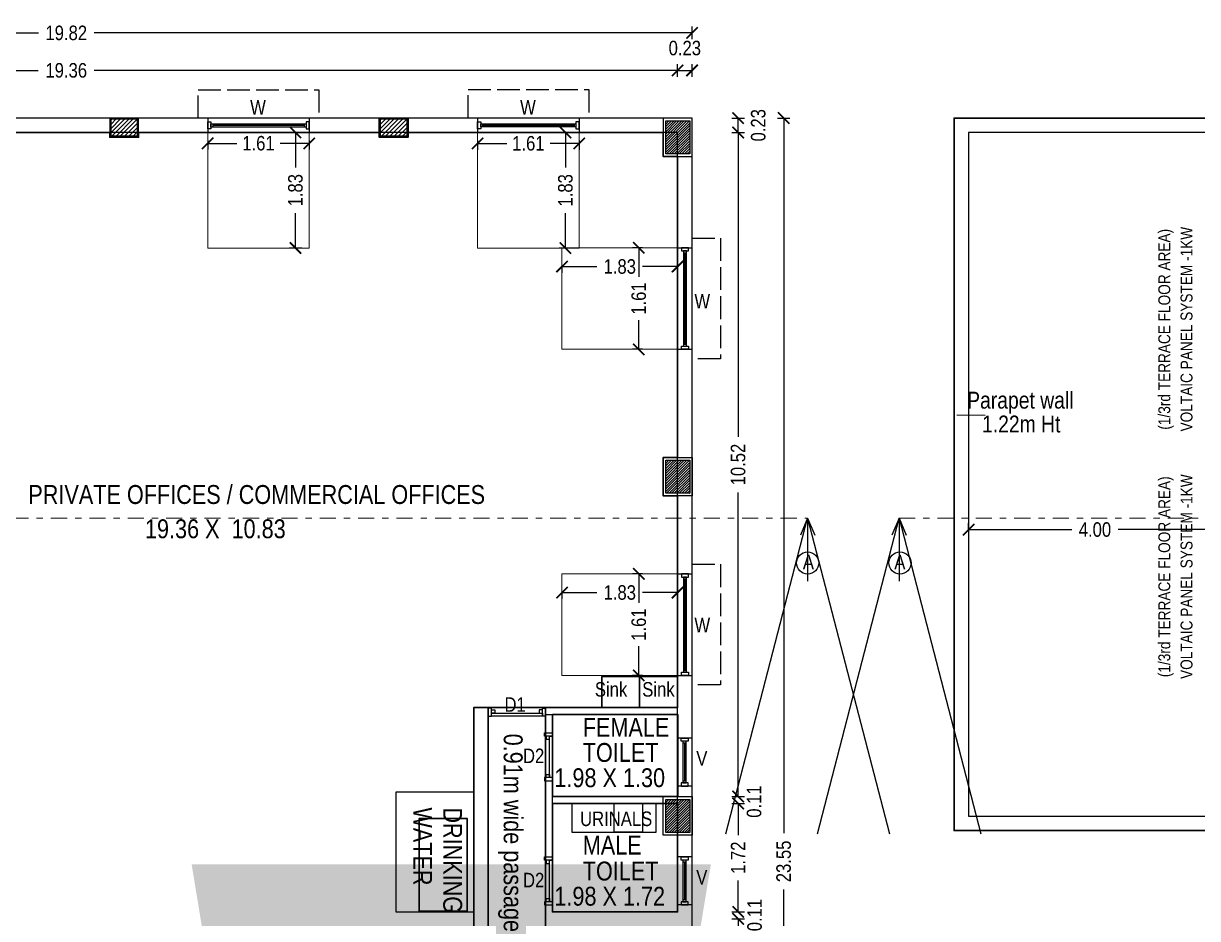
# Model space of a CAD drawing. Header units: metres. Extents: x 144 to 1259, y -1474 to -210.
# Drawn here: x 1175.28 to 1193.86, y -1171.45 to -1157.28 of the extents above; entities that cross this region are included whole.
import ezdxf

# ---------------------------------------------------------------- set-up
doc = ezdxf.new("R2010")
doc.units = ezdxf.units.M
doc.linetypes.add('ACAD_ISO02W100', pattern=[15, 12, -3])
doc.linetypes.add('DASHDOT', pattern=[25.4, 12.7, -6.35, 0, -6.35])
for name, color, linetype, lineweight in [('_0', 7, 'Continuous', 5), ('BLK_1_FLR_1_ACROOM_1_LIGHT_VENTILATION_11', 232, 'Continuous', 0), ('BLK_1_FLR_1_ACROOM_1_LIGHT_VENTILATION_12', 232, 'Continuous', 0), ('BLK_1_FLR_1_ACROOM_1_LIGHT_VENTILATION_13', 232, 'Continuous', 0), ('BLK_1_FLR_1_ACROOM_1_LIGHT_VENTILATION_14', 232, 'Continuous', 0), ('BLK_1_FLR_1_DRINKING_WATER', 7, 'Continuous', 5), ('BLK_1_FLR_1_WASH', 56, 'Continuous', 5)]:
    doc.layers.add(name, color=color, linetype=linetype, lineweight=lineweight)
for name, color, linetype in [('BLK_1_FLR_0_STAIR_1', 1, 'Continuous'), ('BLK_1_FLR_1_AC_ROOM', 2, 'Continuous'), ('BLK_1_FLR_1_BLT_UP_AREA', 1, 'Continuous'), ('BLK_1_FLR_1_CARPET_AREA', 10, 'Continuous'), ('BLK_1_FLR_1_URINAL', 235, 'Continuous'), ('BLK_1_FLR_1_WATER_CLOSET', 213, 'Continuous'), ('BLK_1_FLR_4_ROOF_AREA', 54, 'Continuous'), ('SOLAR_PANEL', 3, 'Continuous'), ('wall', 2, 'Continuous')]:
    doc.layers.add(name, color=color, linetype=linetype)
doc.styles.add('ATT', font='swissck.ttf', dxfattribs={"height": 12})
doc.styles.add('RS1', font='romans.shx', dxfattribs={"width": 0.75})
doc.styles.get("Standard").update_dxf_attribs({"font": 'swissck.ttf'})
doc.styles.add('STYLE1', font='swissck.ttf', dxfattribs={"height": 0.23})
doc.dimstyles.new('DIM-25', dxfattribs={"dimscale": 0.25, "dimtxt": 200, "dimasz": 100, "dimexe": 25, "dimexo": 25, "dimgap": 35, "dimtad": 1, "dimdec": 0, "dimrnd": 5, "dimzin": 0, "dimdsep": 46, "dimtxsty": 'RS1', "dimblk": 'ARCHTICK', "dimcen": 100, "dimdle": 25, "dimclrd": 8, "dimclre": 8, "dimclrt": 4, "dimadec": 0, "dimazin": 0, "dimtfac": 0.5, "dimtdec": 0, "dimtmove": 1, "dimatfit": 0, "dimfxl": 0, "dimfrac": 1, "dimtolj": 1, "dimtzin": 0, "dimarcsym": 0})
doc.dimstyles.get("Standard").update_dxf_attribs({"dimtxt": 0.23, "dimasz": 0.18, "dimexe": 0.1, "dimexo": 0, "dimgap": 0.09, "dimtad": 0, "dimzin": 0, "dimdsep": 46, "dimtxsty": 'STYLE1', "dimblk": 'ARCHTICK', "dimcen": 0.09, "dimadec": 0, "dimazin": 0, "dimtfac": 1, "dimtofl": 0, "dimtmove": 2, "dimatfit": 3, "dimfxl": 0, "dimtolj": 1, "dimtzin": 0, "dimarcsym": 0})

# ---------------------------------------------------------------- blocks, each defined once
blk = doc.blocks.new('_ArchTick')
at = {"color": 0, "const_width": 0.15}
blk.add_lwpolyline([(-0.5, -0.5), (0.5, 0.5)], dxfattribs=at)
blk = doc.blocks.new('*D169')
at = {"color": 0, "lineweight": -2}
for p, q in [((1185.633, -1158.12), (1185.633, -1157.92)), ((1185.863, -1158.12), (1185.863, -1157.92)), ((1185.633, -1158.02), (1185.863, -1158.02))]:
    blk.add_line(p, q, dxfattribs=at)
at = {"layer": 'Defpoints', "color": 0}
for p in [(1185.863, -1158.02), (1185.863, -1158.774), (1185.633, -1159.004)]:
    blk.add_point(p, dxfattribs=at)
at = {"color": 0, "lineweight": -2, "xscale": 0.18, "yscale": 0.18, "zscale": 0.18, "rotation": 180}
blk.add_blockref('_ArchTick', (1185.633, -1158.02), dxfattribs=at)
at = {"color": 0, "lineweight": -2, "xscale": 0.18, "yscale": 0.18, "zscale": 0.18}
blk.add_blockref('_ArchTick', (1185.863, -1158.02), dxfattribs=at)
at = {"color": 0, "insert": (1185.748, -1157.667), "char_height": 0.23, "attachment_point": 5, "style": 'STYLE1'}
blk.add_mtext('\\A1;0.23', dxfattribs=at)
blk = doc.blocks.new('*D171')
at = {"color": 0, "lineweight": -2}
for p, q in [((1186.492, -1159.004), (1186.692, -1159.004)), ((1186.592, -1159.004), (1186.592, -1163.822)), ((1186.592, -1169.522), (1186.592, -1164.705)), ((1186.492, -1169.522), (1186.692, -1169.522))]:
    blk.add_line(p, q, dxfattribs=at)
at = {"layer": 'Defpoints', "color": 0}
for p in [(1185.633, -1159.004), (1183.653, -1169.522), (1186.592, -1169.522)]:
    blk.add_point(p, dxfattribs=at)
at = {"color": 0, "lineweight": -2, "xscale": 0.18, "yscale": 0.18, "zscale": 0.18}
for p, rotation in [((1186.592, -1159.004), 90), ((1186.592, -1169.522), 270)]:
    blk.add_blockref('_ArchTick', p, dxfattribs=dict(at, rotation=rotation))
at = {"color": 0, "insert": (1186.592, -1164.263), "char_height": 0.23, "attachment_point": 5, "rotation": 90, "style": 'STYLE1'}
blk.add_mtext('\\A1;10.52', dxfattribs=at)
blk = doc.blocks.new('*D172')
at = {"color": 0, "lineweight": -2}
for p, q in [((1186.492, -1158.774), (1186.692, -1158.774)), ((1186.592, -1159.004), (1186.592, -1158.774)), ((1186.492, -1159.004), (1186.692, -1159.004))]:
    blk.add_line(p, q, dxfattribs=at)
at = {"layer": 'Defpoints', "color": 0}
for p in [(1185.863, -1158.774), (1186.592, -1158.774), (1185.633, -1159.004)]:
    blk.add_point(p, dxfattribs=at)
at = {"color": 0, "lineweight": -2, "xscale": 0.18, "yscale": 0.18, "zscale": 0.18}
for p, rotation in [((1186.592, -1158.774), 90), ((1186.592, -1159.004), 270)]:
    blk.add_blockref('_ArchTick', p, dxfattribs=dict(at, rotation=rotation))
at = {"color": 0, "insert": (1186.911, -1158.889), "char_height": 0.23, "attachment_point": 5, "rotation": 90, "style": 'STYLE1'}
blk.add_mtext('\\A1;0.23', dxfattribs=at)
blk = doc.blocks.new('*D160')
at = {"color": 0, "lineweight": -2}
for p, q in [((1187.213, -1158.774), (1187.413, -1158.774)), ((1187.313, -1158.774), (1187.313, -1170.103)), ((1187.313, -1182.324), (1187.313, -1170.996)), ((1187.213, -1182.324), (1187.413, -1182.324))]:
    blk.add_line(p, q, dxfattribs=at)
at = {"layer": 'Defpoints', "color": 0}
for p in [(1185.539, -1158.774), (1187.313, -1158.774), (1185.539, -1182.324)]:
    blk.add_point(p, dxfattribs=at)
at = {"color": 0, "lineweight": -2, "xscale": 0.18, "yscale": 0.18, "zscale": 0.18}
for p, rotation in [((1187.313, -1158.774), 90), ((1187.313, -1182.324), 270)]:
    blk.add_blockref('_ArchTick', p, dxfattribs=dict(at, rotation=rotation))
at = {"color": 0, "insert": (1187.313, -1170.549), "char_height": 0.23, "attachment_point": 5, "rotation": 90, "style": 'STYLE1'}
blk.add_mtext('\\A1;23.55', dxfattribs=at)
blk = doc.blocks.new('*D192')
at = {"color": 0, "lineweight": -2}
for p, q in [((1166.277, -1158.12), (1166.277, -1157.92)), ((1185.633, -1158.12), (1185.633, -1157.92)), ((1166.277, -1158.02), (1175.512, -1158.02)), ((1185.633, -1158.02), (1176.398, -1158.02))]:
    blk.add_line(p, q, dxfattribs=at)
at = {"layer": 'Defpoints', "color": 0}
for p in [(1185.633, -1158.02), (1166.277, -1159.004), (1185.633, -1159.004)]:
    blk.add_point(p, dxfattribs=at)
at = {"color": 0, "lineweight": -2, "xscale": 0.18, "yscale": 0.18, "zscale": 0.18, "rotation": 180}
blk.add_blockref('_ArchTick', (1166.277, -1158.02), dxfattribs=at)
at = {"color": 0, "lineweight": -2, "xscale": 0.18, "yscale": 0.18, "zscale": 0.18}
blk.add_blockref('_ArchTick', (1185.633, -1158.02), dxfattribs=at)
at = {"color": 0, "insert": (1175.955, -1158.02), "char_height": 0.23, "attachment_point": 5, "style": 'STYLE1'}
blk.add_mtext('\\A1;19.36', dxfattribs=at)
blk = doc.blocks.new('*D193')
at = {"color": 0, "lineweight": -2}
for p, q in [((1166.047, -1157.527), (1166.047, -1157.327)), ((1185.863, -1157.527), (1185.863, -1157.327)), ((1166.047, -1157.427), (1175.514, -1157.427)), ((1185.863, -1157.427), (1176.397, -1157.427))]:
    blk.add_line(p, q, dxfattribs=at)
at = {"layer": 'Defpoints', "color": 0}
for p in [(1166.047, -1157.427), (1166.047, -1158.774), (1185.863, -1158.774)]:
    blk.add_point(p, dxfattribs=at)
at = {"color": 0, "lineweight": -2, "xscale": 0.18, "yscale": 0.18, "zscale": 0.18, "rotation": 180}
blk.add_blockref('_ArchTick', (1166.047, -1157.427), dxfattribs=at)
at = {"color": 0, "lineweight": -2, "xscale": 0.18, "yscale": 0.18, "zscale": 0.18}
blk.add_blockref('_ArchTick', (1185.863, -1157.427), dxfattribs=at)
at = {"color": 0, "insert": (1175.955, -1157.427), "char_height": 0.23, "attachment_point": 5, "style": 'STYLE1'}
blk.add_mtext('\\A1;19.82', dxfattribs=at)
blk = doc.blocks.new('*D221')
at = {"layer": '_0', "color": 0, "lineweight": -2}
for p, q in [((1186.492, -1171.459), (1186.692, -1171.459)), ((1186.592, -1171.459), (1186.592, -1171.86)), ((1186.592, -1172.979), (1186.592, -1172.579)), ((1186.492, -1172.979), (1186.692, -1172.979))]:
    blk.add_line(p, q, dxfattribs=at)
at = {"layer": 'Defpoints', "color": 0}
for p in [(1185.633, -1171.459), (1186.592, -1171.459), (1185.633, -1172.979)]:
    blk.add_point(p, dxfattribs=at)
at = {"layer": '_0', "color": 0, "lineweight": -2, "xscale": 0.18, "yscale": 0.18, "zscale": 0.18}
for p, rotation in [((1186.592, -1171.459), 90), ((1186.592, -1172.979), 270)]:
    blk.add_blockref('_ArchTick', p, dxfattribs=dict(at, rotation=rotation))
at = {"layer": '_0', "color": 0, "insert": (1186.592, -1172.219), "char_height": 0.23, "attachment_point": 5, "rotation": 90, "style": 'STYLE1'}
blk.add_mtext('\\A1;1.52', dxfattribs=at)
blk = doc.blocks.new('*D222')
at = {"layer": '_0', "color": 0, "lineweight": -2}
for p, q in [((1186.492, -1171.349), (1186.692, -1171.349)), ((1186.592, -1171.349), (1186.592, -1171.169)), ((1186.492, -1171.459), (1186.692, -1171.459)), ((1186.592, -1171.459), (1186.592, -1171.639))]:
    blk.add_line(p, q, dxfattribs=at)
at = {"layer": 'Defpoints', "color": 0}
for p in [(1185.633, -1171.349), (1186.592, -1171.349), (1185.633, -1171.459)]:
    blk.add_point(p, dxfattribs=at)
at = {"layer": '_0', "color": 0, "lineweight": -2, "xscale": 0.18, "yscale": 0.18, "zscale": 0.18}
for p, rotation in [((1186.592, -1171.349), 270), ((1186.592, -1171.459), 90)]:
    blk.add_blockref('_ArchTick', p, dxfattribs=dict(at, rotation=rotation))
at = {"layer": '_0', "color": 0, "insert": (1186.853, -1171.399), "char_height": 0.23, "attachment_point": 5, "rotation": 90, "style": 'STYLE1'}
blk.add_mtext('\\A1;0.11', dxfattribs=at)
blk = doc.blocks.new('*D223')
at = {"layer": '_0', "color": 0, "lineweight": -2}
for p, q in [((1186.492, -1169.632), (1186.692, -1169.632)), ((1186.592, -1169.632), (1186.592, -1170.131)), ((1186.592, -1171.349), (1186.592, -1170.85)), ((1186.492, -1171.349), (1186.692, -1171.349))]:
    blk.add_line(p, q, dxfattribs=at)
at = {"layer": 'Defpoints', "color": 0}
for p in [(1185.406, -1169.632), (1186.592, -1169.632), (1185.633, -1171.349)]:
    blk.add_point(p, dxfattribs=at)
at = {"layer": '_0', "color": 0, "lineweight": -2, "xscale": 0.18, "yscale": 0.18, "zscale": 0.18}
for p, rotation in [((1186.592, -1169.632), 90), ((1186.592, -1171.349), 270)]:
    blk.add_blockref('_ArchTick', p, dxfattribs=dict(at, rotation=rotation))
at = {"layer": '_0', "color": 0, "insert": (1186.592, -1170.491), "char_height": 0.23, "attachment_point": 5, "rotation": 90, "style": 'STYLE1'}
blk.add_mtext('\\A1;1.72', dxfattribs=at)
blk = doc.blocks.new('*D224')
at = {"layer": '_0', "color": 0, "lineweight": -2}
for p, q in [((1186.592, -1169.522), (1186.592, -1169.342)), ((1186.492, -1169.522), (1186.692, -1169.522)), ((1186.492, -1169.632), (1186.692, -1169.632)), ((1186.592, -1169.632), (1186.592, -1169.812))]:
    blk.add_line(p, q, dxfattribs=at)
at = {"layer": 'Defpoints', "color": 0}
for p in [(1185.406, -1169.522), (1185.406, -1169.632), (1186.592, -1169.522)]:
    blk.add_point(p, dxfattribs=at)
at = {"layer": '_0', "color": 0, "lineweight": -2, "xscale": 0.18, "yscale": 0.18, "zscale": 0.18}
for p, rotation in [((1186.592, -1169.522), 270), ((1186.592, -1169.632), 90)]:
    blk.add_blockref('_ArchTick', p, dxfattribs=dict(at, rotation=rotation))
at = {"layer": '_0', "color": 0, "insert": (1186.845, -1169.601), "char_height": 0.23, "attachment_point": 5, "rotation": 90, "style": 'STYLE1'}
blk.add_mtext('\\A1;0.11', dxfattribs=at)
blk = doc.blocks.new('*D248')
at = {"layer": 'BLK_1_FLR_1_ACROOM_1_LIGHT_VENTILATION_11', "color": 0, "lineweight": -2}
for p, q in [((1178.194, -1159.13), (1178.194, -1159.275)), ((1178.194, -1159.175), (1178.654, -1159.175)), ((1179.802, -1159.175), (1179.341, -1159.175)), ((1179.802, -1159.13), (1179.802, -1159.275))]:
    blk.add_line(p, q, dxfattribs=at)
at = {"layer": 'Defpoints', "color": 0}
for p in [(1178.194, -1159.13), (1179.802, -1159.13), (1179.802, -1159.175)]:
    blk.add_point(p, dxfattribs=at)
at = {"layer": 'BLK_1_FLR_1_ACROOM_1_LIGHT_VENTILATION_11', "color": 0, "lineweight": -2, "xscale": 0.18, "yscale": 0.18, "zscale": 0.18, "rotation": 180}
blk.add_blockref('_ArchTick', (1178.194, -1159.175), dxfattribs=at)
at = {"layer": 'BLK_1_FLR_1_ACROOM_1_LIGHT_VENTILATION_11', "color": 0, "lineweight": -2, "xscale": 0.18, "yscale": 0.18, "zscale": 0.18}
blk.add_blockref('_ArchTick', (1179.802, -1159.175), dxfattribs=at)
at = {"layer": 'BLK_1_FLR_1_ACROOM_1_LIGHT_VENTILATION_11', "color": 0, "insert": (1178.998, -1159.175), "char_height": 0.23, "attachment_point": 5, "style": 'STYLE1'}
blk.add_mtext('\\A1;1.61', dxfattribs=at)
blk = doc.blocks.new('*D249')
at = {"layer": 'BLK_1_FLR_1_ACROOM_1_LIGHT_VENTILATION_11', "color": 0, "lineweight": -2}
for p, q in [((1179.684, -1159.003), (1179.484, -1159.003)), ((1179.584, -1159.003), (1179.584, -1159.557)), ((1179.584, -1160.833), (1179.584, -1160.279)), ((1179.684, -1160.833), (1179.484, -1160.833))]:
    blk.add_line(p, q, dxfattribs=at)
at = {"layer": 'Defpoints', "color": 0}
for p in [(1179.584, -1159.003), (1179.802, -1159.003), (1179.802, -1160.833)]:
    blk.add_point(p, dxfattribs=at)
at = {"layer": 'BLK_1_FLR_1_ACROOM_1_LIGHT_VENTILATION_11', "color": 0, "lineweight": -2, "xscale": 0.18, "yscale": 0.18, "zscale": 0.18}
for p, rotation in [((1179.584, -1159.003), 90), ((1179.584, -1160.833), 270)]:
    blk.add_blockref('_ArchTick', p, dxfattribs=dict(at, rotation=rotation))
at = {"layer": 'BLK_1_FLR_1_ACROOM_1_LIGHT_VENTILATION_11', "color": 0, "insert": (1179.584, -1159.918), "char_height": 0.23, "attachment_point": 5, "rotation": 90, "style": 'STYLE1'}
blk.add_mtext('\\A1;1.83', dxfattribs=at)
blk = doc.blocks.new('*D250')
at = {"layer": 'BLK_1_FLR_1_ACROOM_1_LIGHT_VENTILATION_12', "color": 0, "lineweight": -2}
for p, q in [((1182.467, -1159.13), (1182.467, -1159.276)), ((1182.467, -1159.176), (1182.928, -1159.176)), ((1184.075, -1159.176), (1183.615, -1159.176)), ((1184.075, -1159.13), (1184.075, -1159.276))]:
    blk.add_line(p, q, dxfattribs=at)
at = {"layer": 'Defpoints', "color": 0}
for p in [(1182.467, -1159.13), (1184.075, -1159.13), (1184.075, -1159.176)]:
    blk.add_point(p, dxfattribs=at)
at = {"layer": 'BLK_1_FLR_1_ACROOM_1_LIGHT_VENTILATION_12', "color": 0, "lineweight": -2, "xscale": 0.18, "yscale": 0.18, "zscale": 0.18, "rotation": 180}
blk.add_blockref('_ArchTick', (1182.467, -1159.176), dxfattribs=at)
at = {"layer": 'BLK_1_FLR_1_ACROOM_1_LIGHT_VENTILATION_12', "color": 0, "lineweight": -2, "xscale": 0.18, "yscale": 0.18, "zscale": 0.18}
blk.add_blockref('_ArchTick', (1184.075, -1159.176), dxfattribs=at)
at = {"layer": 'BLK_1_FLR_1_ACROOM_1_LIGHT_VENTILATION_12', "color": 0, "insert": (1183.271, -1159.176), "char_height": 0.23, "attachment_point": 5, "style": 'STYLE1'}
blk.add_mtext('\\A1;1.61', dxfattribs=at)
blk = doc.blocks.new('*D251')
at = {"layer": 'BLK_1_FLR_1_ACROOM_1_LIGHT_VENTILATION_12', "color": 0, "lineweight": -2}
for p, q in [((1183.958, -1159.004), (1183.758, -1159.004)), ((1183.858, -1159.004), (1183.858, -1159.558)), ((1183.858, -1160.834), (1183.858, -1160.28)), ((1183.958, -1160.834), (1183.758, -1160.834))]:
    blk.add_line(p, q, dxfattribs=at)
at = {"layer": 'Defpoints', "color": 0}
for p in [(1183.858, -1159.004), (1184.075, -1159.004), (1184.075, -1160.834)]:
    blk.add_point(p, dxfattribs=at)
at = {"layer": 'BLK_1_FLR_1_ACROOM_1_LIGHT_VENTILATION_12', "color": 0, "lineweight": -2, "xscale": 0.18, "yscale": 0.18, "zscale": 0.18}
for p, rotation in [((1183.858, -1159.004), 90), ((1183.858, -1160.834), 270)]:
    blk.add_blockref('_ArchTick', p, dxfattribs=dict(at, rotation=rotation))
at = {"layer": 'BLK_1_FLR_1_ACROOM_1_LIGHT_VENTILATION_12', "color": 0, "insert": (1183.858, -1159.919), "char_height": 0.23, "attachment_point": 5, "rotation": 90, "style": 'STYLE1'}
blk.add_mtext('\\A1;1.83', dxfattribs=at)
blk = doc.blocks.new('*D252')
at = {"layer": 'BLK_1_FLR_1_ACROOM_1_LIGHT_VENTILATION_13', "color": 0, "lineweight": -2}
for p, q in [((1185.077, -1160.83), (1184.919, -1160.83)), ((1185.019, -1160.83), (1185.019, -1161.29)), ((1185.019, -1162.438), (1185.019, -1161.978)), ((1185.077, -1162.438), (1184.919, -1162.438))]:
    blk.add_line(p, q, dxfattribs=at)
at = {"layer": 'Defpoints', "color": 0}
for p in [(1185.019, -1160.83), (1185.077, -1160.83), (1185.077, -1162.438)]:
    blk.add_point(p, dxfattribs=at)
at = {"layer": 'BLK_1_FLR_1_ACROOM_1_LIGHT_VENTILATION_13', "color": 0, "lineweight": -2, "xscale": 0.18, "yscale": 0.18, "zscale": 0.18}
for p, rotation in [((1185.019, -1160.83), 90), ((1185.019, -1162.438), 270)]:
    blk.add_blockref('_ArchTick', p, dxfattribs=dict(at, rotation=rotation))
at = {"layer": 'BLK_1_FLR_1_ACROOM_1_LIGHT_VENTILATION_13', "color": 0, "insert": (1185.019, -1161.634), "char_height": 0.23, "attachment_point": 5, "rotation": 90, "style": 'STYLE1'}
blk.add_mtext('\\A1;1.61', dxfattribs=at)
blk = doc.blocks.new('*D253')
at = {"layer": 'BLK_1_FLR_1_ACROOM_1_LIGHT_VENTILATION_13', "color": 0, "lineweight": -2}
for p, q in [((1183.803, -1161.127), (1183.803, -1161.227)), ((1183.803, -1161.127), (1184.357, -1161.127)), ((1185.633, -1161.127), (1185.079, -1161.127)), ((1185.633, -1161.127), (1185.633, -1161.227))]:
    blk.add_line(p, q, dxfattribs=at)
at = {"layer": 'Defpoints', "color": 0}
for p in [(1183.803, -1161.127), (1185.633, -1161.127), (1185.633, -1161.127)]:
    blk.add_point(p, dxfattribs=at)
at = {"layer": 'BLK_1_FLR_1_ACROOM_1_LIGHT_VENTILATION_13', "color": 0, "lineweight": -2, "xscale": 0.18, "yscale": 0.18, "zscale": 0.18, "rotation": 180}
blk.add_blockref('_ArchTick', (1183.803, -1161.127), dxfattribs=at)
at = {"layer": 'BLK_1_FLR_1_ACROOM_1_LIGHT_VENTILATION_13', "color": 0, "lineweight": -2, "xscale": 0.18, "yscale": 0.18, "zscale": 0.18}
blk.add_blockref('_ArchTick', (1185.633, -1161.127), dxfattribs=at)
at = {"layer": 'BLK_1_FLR_1_ACROOM_1_LIGHT_VENTILATION_13', "color": 0, "insert": (1184.718, -1161.127), "char_height": 0.23, "attachment_point": 5, "style": 'STYLE1'}
blk.add_mtext('\\A1;1.83', dxfattribs=at)
blk = doc.blocks.new('*D254')
at = {"layer": 'BLK_1_FLR_1_ACROOM_1_LIGHT_VENTILATION_14', "color": 0, "lineweight": -2}
for p, q in [((1185.077, -1165.995), (1184.919, -1165.995)), ((1185.019, -1165.995), (1185.019, -1166.455)), ((1185.019, -1167.603), (1185.019, -1167.142)), ((1185.077, -1167.603), (1184.919, -1167.603))]:
    blk.add_line(p, q, dxfattribs=at)
at = {"layer": 'Defpoints', "color": 0}
for p in [(1185.019, -1165.995), (1185.077, -1165.995), (1185.077, -1167.603)]:
    blk.add_point(p, dxfattribs=at)
at = {"layer": 'BLK_1_FLR_1_ACROOM_1_LIGHT_VENTILATION_14', "color": 0, "lineweight": -2, "xscale": 0.18, "yscale": 0.18, "zscale": 0.18}
for p, rotation in [((1185.019, -1165.995), 90), ((1185.019, -1167.603), 270)]:
    blk.add_blockref('_ArchTick', p, dxfattribs=dict(at, rotation=rotation))
at = {"layer": 'BLK_1_FLR_1_ACROOM_1_LIGHT_VENTILATION_14', "color": 0, "insert": (1185.019, -1166.799), "char_height": 0.23, "attachment_point": 5, "rotation": 90, "style": 'STYLE1'}
blk.add_mtext('\\A1;1.61', dxfattribs=at)
blk = doc.blocks.new('*D255')
at = {"layer": 'BLK_1_FLR_1_ACROOM_1_LIGHT_VENTILATION_14', "color": 0, "lineweight": -2}
for p, q in [((1183.803, -1166.291), (1183.803, -1166.391)), ((1183.803, -1166.291), (1184.357, -1166.291)), ((1185.633, -1166.291), (1185.079, -1166.291)), ((1185.633, -1166.291), (1185.633, -1166.391))]:
    blk.add_line(p, q, dxfattribs=at)
at = {"layer": 'Defpoints', "color": 0}
for p in [(1183.803, -1166.291), (1185.633, -1166.291), (1185.633, -1166.291)]:
    blk.add_point(p, dxfattribs=at)
at = {"layer": 'BLK_1_FLR_1_ACROOM_1_LIGHT_VENTILATION_14', "color": 0, "lineweight": -2, "xscale": 0.18, "yscale": 0.18, "zscale": 0.18, "rotation": 180}
blk.add_blockref('_ArchTick', (1183.803, -1166.291), dxfattribs=at)
at = {"layer": 'BLK_1_FLR_1_ACROOM_1_LIGHT_VENTILATION_14', "color": 0, "lineweight": -2, "xscale": 0.18, "yscale": 0.18, "zscale": 0.18}
blk.add_blockref('_ArchTick', (1185.633, -1166.291), dxfattribs=at)
at = {"layer": 'BLK_1_FLR_1_ACROOM_1_LIGHT_VENTILATION_14', "color": 0, "insert": (1184.718, -1166.291), "char_height": 0.23, "attachment_point": 5, "style": 'STYLE1'}
blk.add_mtext('\\A1;1.83', dxfattribs=at)
blk = doc.blocks.new('*D256')
at = {"layer": 'Defpoints', "color": 0}
for p in [(1190.241, -1165.294), (1190.241, -1165.294), (1194.24, -1165.294)]:
    blk.add_point(p, dxfattribs=at)
at = {"layer": 'SOLAR_PANEL', "color": 0, "lineweight": -2}
for p, q in [((1190.241, -1165.294), (1190.241, -1165.194)), ((1194.24, -1165.294), (1194.24, -1165.194)), ((1190.241, -1165.294), (1191.875, -1165.294)), ((1194.24, -1165.294), (1192.607, -1165.294))]:
    blk.add_line(p, q, dxfattribs=at)
at = {"layer": 'SOLAR_PANEL', "color": 0, "lineweight": -2, "xscale": 0.18, "yscale": 0.18, "zscale": 0.18, "rotation": 180}
blk.add_blockref('_ArchTick', (1190.241, -1165.294), dxfattribs=at)
at = {"layer": 'SOLAR_PANEL', "color": 0, "lineweight": -2, "xscale": 0.18, "yscale": 0.18, "zscale": 0.18}
blk.add_blockref('_ArchTick', (1194.24, -1165.294), dxfattribs=at)
at = {"layer": 'SOLAR_PANEL', "color": 0, "lineweight": 30, "insert": (1192.241, -1165.294), "char_height": 0.23, "attachment_point": 5, "style": 'STYLE1'}
blk.add_mtext('\\A1;4.00', dxfattribs=at)

msp = doc.modelspace()

# ---------------------------------------------------------------- hatches: boundary and pattern name
at = {"ltscale": 30}
h = msp.add_hatch(dxfattribs=at)
h.set_pattern_fill('ANSI31', color=256, scale=0.381, angle=450, style=0)
h.set_pattern_definition([(225, (1001.467563, 63.417805), (-0.0336759605, 0.0336759605), [])])
h.paths.add_polyline_path([(1176.664, -1158.788), (1176.664, -1159.06), (1177.079, -1159.062), (1177.079, -1158.788)])
h = msp.add_hatch(dxfattribs=at)
h.set_pattern_fill('ANSI31', color=256, scale=0.381, angle=450, style=0)
h.set_pattern_definition([(225, (1005.734763, 63.417805), (-0.0336759605, 0.0336759605), [])])
h.paths.add_polyline_path([(1180.931, -1158.788), (1180.931, -1159.06), (1181.346, -1159.062), (1181.346, -1158.788)])
h = msp.add_hatch(dxfattribs=at)
h.set_pattern_fill('ANSI31', color=256, scale=0.2286, style=0)
h.set_pattern_definition([(45, (-102.878534, -1058.6253), (-0.0202055763, 0.0202055763), [])])
h.paths.add_polyline_path([(1185.445, -1158.818), (1185.825, -1158.818), (1185.825, -1159.342), (1185.445, -1159.342)])
h = msp.add_hatch(dxfattribs=at)
h.set_pattern_fill('ANSI31', color=256, scale=0.2286, style=0)
h.set_pattern_definition([(45, (-102.878534, -1064.0014), (-0.0202055763, 0.0202055763), [])])
h.paths.add_polyline_path([(1185.445, -1164.194), (1185.825, -1164.194), (1185.825, -1164.718), (1185.445, -1164.718)])
h = msp.add_hatch(dxfattribs=at)
h.set_pattern_fill('ANSI31', color=256, scale=0.2286, style=0)
h.set_pattern_definition([(45, (-102.878534, -1069.3735), (-0.0202055763, 0.0202055763), [])])
h.paths.add_polyline_path([(1185.445, -1169.566), (1185.825, -1169.566), (1185.825, -1170.09), (1185.445, -1170.09)])

# ---------------------------------------------------------------- linework, layer by layer
at = {"linetype": 'Continuous', "lineweight": -3}
for p, q in [((1185.863, -1158.774), (1166.047, -1158.774)), ((1178.194, -1158.776), (1178.194, -1159.004)), ((1178.274, -1158.867), (1178.274, -1158.917)), ((1179.722, -1158.892), (1178.274, -1158.892)), ((1179.722, -1158.867), (1179.722, -1158.917)), ((1179.802, -1158.775), (1179.802, -1159.004)), ((1182.467, -1158.774), (1182.467, -1159.004)), ((1182.547, -1158.866), (1182.547, -1158.916)), ((1183.995, -1158.891), (1182.547, -1158.891)), ((1183.995, -1158.866), (1183.995, -1158.916)), ((1184.075, -1158.773), (1184.075, -1159.004)), ((1185.863, -1172.979), (1185.863, -1158.774)), ((1209.827, -1158.774), (1190.011, -1158.774)), ((1190.011, -1158.774), (1190.011, -1170.06)), ((1185.633, -1159.004), (1166.277, -1159.004)), ((1185.633, -1171.349), (1185.633, -1159.004)), ((1209.597, -1159.004), (1190.241, -1159.004)), ((1190.241, -1159.004), (1190.241, -1169.83)), ((1185.633, -1160.83), (1185.863, -1160.83)), ((1185.727, -1160.91), (1185.777, -1160.91)), ((1185.752, -1162.358), (1185.752, -1160.91)), ((1185.727, -1162.358), (1185.777, -1162.358)), ((1185.633, -1162.438), (1185.863, -1162.438)), ((1185.633, -1165.995), (1185.863, -1165.995)), ((1185.727, -1166.075), (1185.777, -1166.075)), ((1185.752, -1167.523), (1185.752, -1166.075)), ((1185.633, -1167.603), (1185.863, -1167.603)), ((1185.727, -1167.523), (1185.777, -1167.523)), ((1183.543, -1168.512), (1183.653, -1168.512)), ((1185.863, -1168.597), (1185.633, -1168.597)), ((1185.769, -1168.677), (1185.719, -1168.677)), ((1185.744, -1168.677), (1185.744, -1169.277)), ((1183.543, -1169.272), (1183.653, -1169.272)), ((1185.769, -1169.277), (1185.719, -1169.277)), ((1185.863, -1169.357), (1185.633, -1169.357)), ((1190.241, -1169.83), (1196.337, -1169.83)), ((1190.011, -1170.06), (1196.107, -1170.06)), ((1183.543, -1170.479), (1183.653, -1170.479)), ((1185.863, -1170.479), (1185.633, -1170.479)), ((1185.769, -1170.559), (1185.719, -1170.559)), ((1185.744, -1170.559), (1185.744, -1171.159)), ((1185.769, -1171.159), (1185.719, -1171.159)), ((1183.543, -1171.239), (1183.653, -1171.239)), ((1183.653, -1171.349), (1185.633, -1171.349)), ((1185.863, -1171.239), (1185.633, -1171.239))]:
    msp.add_line(p, q, dxfattribs=at)
at = {"linetype": 'DASHDOT', "lineweight": 18, "ltscale": 0.02}
for p, q in [((1164.161, -1165.112), (1187.692, -1165.112)), ((1189.14, -1165.112), (1210.887, -1165.112))]:
    msp.add_line(p, q, dxfattribs=at)
for p, q in [((1187.692, -1165.112), (1187.579, -1165.384)), ((1187.692, -1165.112), (1187.805, -1165.384)), ((1189.14, -1165.112), (1189.027, -1165.384)), ((1189.14, -1165.112), (1189.253, -1165.384)), ((1182.636, -1168.112), (1182.406, -1168.112)), ((1185.633, -1168.112), (1183.543, -1168.112)), ((1183.543, -1168.112), (1183.543, -1168.222)), ((1183.543, -1168.222), (1185.633, -1168.222))]:
    msp.add_line(p, q)
at = {"linetype": 'ACAD_ISO02W100', "ltscale": 0.03}
for points in [[(1178.194, -1158.776), (1178.042, -1158.776), (1178.042, -1158.326), (1179.953, -1158.326), (1179.953, -1158.775), (1179.802, -1158.776)], [(1182.467, -1158.774), (1182.316, -1158.774), (1182.316, -1158.324), (1184.227, -1158.324), (1184.227, -1158.774), (1184.075, -1158.774)], [(1185.863, -1160.83), (1185.863, -1160.678), (1186.313, -1160.678), (1186.313, -1162.59), (1185.863, -1162.59), (1185.863, -1162.438)], [(1185.863, -1165.995), (1185.863, -1165.843), (1186.313, -1165.843), (1186.313, -1167.754), (1185.863, -1167.754), (1185.863, -1167.603)]]:
    msp.add_lwpolyline(points, dxfattribs=at)
at = {"ltscale": 30}
for points in [[(1176.643, -1159.079), (1177.1, -1159.079), (1177.1, -1158.774), (1176.643, -1158.774)], [(1176.664, -1158.788), (1177.079, -1158.788), (1177.079, -1159.062), (1176.664, -1159.06)], [(1180.91, -1158.774), (1181.367, -1158.774), (1181.367, -1159.079), (1180.91, -1159.079)], [(1180.931, -1158.788), (1181.346, -1158.788), (1181.346, -1159.062), (1180.931, -1159.06)], [(1185.406, -1159.384), (1185.863, -1159.384), (1185.863, -1158.774), (1185.406, -1158.774)], [(1185.445, -1158.818), (1185.825, -1158.818), (1185.825, -1159.342), (1185.445, -1159.342)], [(1185.406, -1164.15), (1185.863, -1164.15), (1185.863, -1164.76), (1185.406, -1164.76)], [(1185.445, -1164.194), (1185.825, -1164.194), (1185.825, -1164.718), (1185.445, -1164.718)], [(1185.406, -1169.522), (1185.863, -1169.522), (1185.863, -1170.132), (1185.406, -1170.132)], [(1185.445, -1169.566), (1185.825, -1169.566), (1185.825, -1170.09), (1185.445, -1170.09)]]:
    msp.add_lwpolyline(points, close=True, dxfattribs=at)
at = {"linetype": 'Continuous', "lineweight": -3}
for points in [[(1178.244, -1158.947), (1178.194, -1158.947), (1178.194, -1158.837), (1178.244, -1158.837)], [(1179.752, -1158.867), (1179.752, -1158.917), (1178.244, -1158.917), (1178.244, -1158.867)], [(1179.752, -1158.947), (1179.802, -1158.947), (1179.802, -1158.837), (1179.752, -1158.837)], [(1182.517, -1158.946), (1182.467, -1158.946), (1182.467, -1158.836), (1182.517, -1158.836)], [(1184.025, -1158.866), (1184.025, -1158.916), (1182.517, -1158.916), (1182.517, -1158.866)], [(1184.025, -1158.946), (1184.075, -1158.946), (1184.075, -1158.836), (1184.025, -1158.836)], [(1185.807, -1160.88), (1185.807, -1160.83), (1185.697, -1160.83), (1185.697, -1160.88)], [(1185.727, -1162.388), (1185.777, -1162.388), (1185.777, -1160.88), (1185.727, -1160.88)], [(1185.807, -1162.388), (1185.807, -1162.438), (1185.697, -1162.438), (1185.697, -1162.388)], [(1185.807, -1166.045), (1185.807, -1165.995), (1185.697, -1165.995), (1185.697, -1166.045)], [(1185.727, -1167.553), (1185.777, -1167.553), (1185.777, -1166.045), (1185.727, -1166.045)], [(1185.807, -1167.553), (1185.807, -1167.603), (1185.697, -1167.603), (1185.697, -1167.553)], [(1185.689, -1168.647), (1185.689, -1168.597), (1185.799, -1168.597), (1185.799, -1168.647)], [(1185.769, -1168.647), (1185.719, -1168.647), (1185.719, -1169.307), (1185.769, -1169.307)], [(1185.689, -1169.307), (1185.689, -1169.357), (1185.799, -1169.357), (1185.799, -1169.307)], [(1185.689, -1170.529), (1185.689, -1170.479), (1185.799, -1170.479), (1185.799, -1170.529)], [(1185.769, -1170.529), (1185.719, -1170.529), (1185.719, -1171.189), (1185.769, -1171.189)], [(1185.689, -1171.189), (1185.689, -1171.239), (1185.799, -1171.239), (1185.799, -1171.189)]]:
    msp.add_lwpolyline(points, close=True, dxfattribs=at)
at = {"extrusion": (0, 0, -1)}
msp.add_lwpolyline([(-1190.053, -1163.474), (-1190.501, -1163.479)], dxfattribs=at)
for points in [[(1184.433, -1167.622), (1185.033, -1167.622), (1185.033, -1168.112), (1184.433, -1168.112)], [(1185.033, -1167.622), (1185.633, -1167.622), (1185.633, -1168.112), (1185.033, -1168.112)], [(1182.406, -1169.452), (1181.171, -1169.452), (1181.171, -1171.349), (1182.406, -1171.349)], [(1184.627, -1169.632), (1185.076, -1169.632), (1185.076, -1170.088), (1184.627, -1170.088)]]:
    msp.add_lwpolyline(points, close=True)
at = {"ltscale": 10}
for points in [[(1182.687, -1168.122), (1182.636, -1168.122), (1182.636, -1168.249), (1182.687, -1168.249)], [(1182.687, -1168.148), (1182.738, -1168.148), (1182.738, -1168.199), (1182.687, -1168.199)], [(1183.493, -1168.148), (1183.442, -1168.148), (1183.442, -1168.199), (1183.493, -1168.199)], [(1183.493, -1168.122), (1183.543, -1168.122), (1183.543, -1168.249), (1183.493, -1168.249)], [(1182.687, -1168.249), (1182.687, -1168.199), (1183.493, -1168.199), (1183.493, -1168.249)], [(1183.526, -1168.563), (1183.526, -1168.512), (1183.653, -1168.512), (1183.653, -1168.563)], [(1183.552, -1168.563), (1183.552, -1168.613), (1183.603, -1168.613), (1183.603, -1168.563)], [(1183.653, -1169.221), (1183.603, -1169.221), (1183.603, -1168.563), (1183.653, -1168.563)], [(1183.526, -1169.221), (1183.526, -1169.272), (1183.653, -1169.272), (1183.653, -1169.221)], [(1183.552, -1169.221), (1183.552, -1169.17), (1183.603, -1169.17), (1183.603, -1169.221)], [(1183.526, -1170.53), (1183.526, -1170.479), (1183.653, -1170.479), (1183.653, -1170.53)], [(1183.552, -1170.53), (1183.552, -1170.581), (1183.603, -1170.581), (1183.603, -1170.53)], [(1183.653, -1171.188), (1183.603, -1171.188), (1183.603, -1170.53), (1183.653, -1170.53)], [(1183.552, -1171.188), (1183.552, -1171.138), (1183.603, -1171.138), (1183.603, -1171.188)], [(1183.526, -1171.188), (1183.526, -1171.239), (1183.653, -1171.239), (1183.653, -1171.188)]]:
    msp.add_lwpolyline(points, close=True, dxfattribs=at)
for centre in [(1187.692, -1165.821), (1189.154, -1165.821)]:
    msp.add_circle(centre, 0.176)
at = {"layer": '_0'}
for p, q in [((1182.406, -1168.112), (1182.406, -1173.208)), ((1182.636, -1168.112), (1182.636, -1172.979)), ((1183.543, -1168.512), (1183.543, -1168.222)), ((1183.653, -1169.522), (1183.653, -1168.222)), ((1183.543, -1170.479), (1183.543, -1169.272)), ((1183.653, -1169.522), (1185.406, -1169.522)), ((1183.653, -1169.632), (1185.406, -1169.632)), ((1183.653, -1170.479), (1183.653, -1169.632)), ((1183.543, -1171.57), (1183.543, -1171.239)), ((1183.653, -1171.349), (1183.653, -1171.239))]:
    msp.add_line(p, q, dxfattribs=at)
at = {"layer": 'BLK_1_FLR_0_STAIR_1'}
for p, q in [((1182.406, -1169.522), (1182.406, -1168.112)), ((1182.636, -1168.112), (1182.406, -1168.112)), ((1182.636, -1169.522), (1182.636, -1168.112)), ((1185.633, -1168.112), (1183.543, -1168.112)), ((1183.543, -1168.512), (1183.543, -1168.112)), ((1185.633, -1168.222), (1183.653, -1168.222)), ((1183.653, -1169.632), (1183.653, -1168.222)), ((1183.543, -1169.522), (1183.543, -1169.272))]:
    msp.add_line(p, q, dxfattribs=at)
at = {"layer": 'BLK_1_FLR_1_AC_ROOM', "color": 2, "lineweight": 30}
msp.add_lwpolyline([(1182.406, -1173.208), (1182.406, -1168.112), (1182.636, -1168.112), (1185.406, -1168.112), (1185.633, -1168.112), (1185.633, -1164.76), (1185.406, -1164.76), (1185.406, -1164.15), (1185.633, -1164.15), (1185.633, -1159.384), (1185.406, -1159.384), (1185.406, -1159.004), (1181.367, -1159.004), (1181.367, -1159.079), (1180.91, -1159.079), (1180.91, -1159.004), (1177.1, -1159.004), (1177.1, -1159.079), (1176.643, -1159.079), (1176.643, -1159.004), (1172.604, -1159.004)], dxfattribs=at)
at = {"layer": 'BLK_1_FLR_1_ACROOM_1_LIGHT_VENTILATION_11'}
msp.add_lwpolyline([(1179.802, -1160.833), (1179.802, -1159.003), (1178.194, -1159.003), (1178.194, -1160.833)], close=True, dxfattribs=at)
at = {"layer": 'BLK_1_FLR_1_ACROOM_1_LIGHT_VENTILATION_12'}
msp.add_lwpolyline([(1184.075, -1160.834), (1184.075, -1159.004), (1182.467, -1159.004), (1182.467, -1160.834)], close=True, dxfattribs=at)
at = {"layer": 'BLK_1_FLR_1_ACROOM_1_LIGHT_VENTILATION_13'}
msp.add_lwpolyline([(1183.803, -1162.438), (1185.633, -1162.438), (1185.633, -1160.83), (1183.803, -1160.83)], close=True, dxfattribs=at)
at = {"layer": 'BLK_1_FLR_1_ACROOM_1_LIGHT_VENTILATION_14'}
msp.add_lwpolyline([(1183.803, -1167.603), (1185.633, -1167.603), (1185.633, -1165.995), (1183.803, -1165.995)], close=True, dxfattribs=at)
at = {"layer": 'BLK_1_FLR_1_BLT_UP_AREA', "color": 18}
msp.add_lwpolyline([(1185.863, -1182.324), (1185.863, -1158.774), (1166.047, -1158.774), (1166.047, -1170.06), (1172.143, -1170.06), (1172.143, -1182.324)], close=True, dxfattribs=at)
at = {"layer": 'BLK_1_FLR_1_CARPET_AREA', "color": 18, "lineweight": 30}
for points in [[(1183.543, -1172.751), (1183.543, -1168.112), (1185.406, -1168.112), (1185.633, -1168.112), (1185.633, -1164.76), (1185.406, -1164.76), (1185.406, -1164.15), (1185.633, -1164.15), (1185.633, -1159.384), (1185.406, -1159.384), (1185.406, -1159.004), (1181.367, -1159.004), (1181.367, -1159.079), (1180.91, -1159.079), (1180.91, -1159.004), (1177.1, -1159.004), (1177.1, -1159.079), (1176.643, -1159.079), (1176.643, -1159.004), (1172.604, -1159.004)], [(1182.406, -1173.208), (1182.406, -1168.112), (1182.636, -1168.112), (1182.636, -1172.979)]]:
    msp.add_lwpolyline(points, dxfattribs=at)
at = {"layer": 'BLK_1_FLR_1_DRINKING_WATER', "lineweight": 30}
msp.add_lwpolyline([(1181.542, -1171.339), (1182.303, -1171.339), (1182.303, -1169.871), (1181.542, -1169.871)], close=True, dxfattribs=at)
at = {"layer": 'BLK_1_FLR_1_URINAL'}
msp.add_lwpolyline([(1183.963, -1169.632), (1185.291, -1169.632), (1185.291, -1170.092), (1183.963, -1170.092)], close=True, dxfattribs=at)
at = {"layer": 'BLK_1_FLR_1_WASH', "color": 56, "lineweight": 30}
for points in [[(1185.033, -1167.622), (1184.433, -1167.622), (1184.433, -1168.112), (1185.033, -1168.112)], [(1185.633, -1167.622), (1185.033, -1167.622), (1185.033, -1168.112), (1185.633, -1168.112)]]:
    msp.add_lwpolyline(points, close=True, dxfattribs=at)
at = {"layer": 'BLK_1_FLR_1_WATER_CLOSET', "color": 2, "lineweight": 30}
msp.add_lwpolyline([(1183.653, -1168.222), (1185.635, -1168.222), (1185.635, -1169.522), (1183.653, -1169.522)], close=True, dxfattribs=at)
at = {"layer": 'BLK_1_FLR_1_WATER_CLOSET', "color": 1, "lineweight": 30}
msp.add_lwpolyline([(1183.653, -1169.632), (1185.633, -1169.632), (1185.633, -1171.349), (1183.653, -1171.349)], close=True, dxfattribs=at)
at = {"layer": 'BLK_1_FLR_4_ROOF_AREA', "lineweight": 30}
msp.add_lwpolyline([(1209.827, -1182.324), (1209.827, -1158.774), (1190.011, -1158.774), (1190.011, -1170.06), (1196.107, -1170.06), (1196.107, -1182.324)], close=True, dxfattribs=at)

# ---------------------------------------------------------------- texts
at = {"style": 'STYLE1'}
for s, height, p in [('W', 0.23, (1178.866, -1158.72)), ('W', 0.23, (1183.14, -1158.719)), ('W', 0.23, (1185.9, -1161.79)), ('Parapet wall', 0.26708, (1190.218, -1163.377)), ('1.22m Ht', 0.2671, (1190.453, -1163.754)), ('A', 0.23, (1187.617, -1165.922)), ('A', 0.23, (1189.064, -1165.922)), ('W', 0.23, (1185.9, -1166.921)), ('D1', 0.23, (1182.893, -1168.179)), ('D2', 0.23, (1183.186, -1168.992)), ('V', 0.23, (1185.929, -1169.032)), ('D2', 0.23, (1183.186, -1170.96)), ('V', 0.23, (1185.929, -1170.915))]:
    msp.add_text(s, height=height, dxfattribs=at).set_placement(p)
for s, height, rotation, style, p in [('(1/3rd TERRACE FLOOR AREA)', 0.1886, 90, 'ATT', (1193.433, -1163.711)), ('VOLTAIC PANEL SYSTEM -1KW', 0.1886, 90, 'ATT', (1193.785, -1163.739)), ('(1/3rd TERRACE FLOOR AREA)', 0.1886, 90, 'ATT', (1193.433, -1167.631)), ('VOLTAIC PANEL SYSTEM -1KW', 0.1886, 90, 'ATT', (1193.785, -1167.659)), ('Sink', 0.23, 360, 'STYLE1', (1184.324, -1167.939)), ('Sink', 0.23, 360, 'STYLE1', (1185.074, -1167.939))]:
    msp.add_text(s, height=height, rotation=rotation, dxfattribs=dict(style=style)).set_placement(p)
at = {"lineweight": 30}
for s, p in [('PRIVATE OFFICES / COMMERCIAL OFFICES', (1175.355, -1164.887)), ('19.36 X  10.83', (1177.201, -1165.43)), ('FEMALE', (1184.132, -1168.575)), ('TOILET', (1184.132, -1168.973)), ('1.98 X 1.30', (1183.683, -1169.373)), ('MALE', (1184.132, -1170.441)), ('TOILET', (1184.132, -1170.851)), ('1.98 X 1.72', (1183.683, -1171.25))]:
    msp.add_text(s, height=0.299, dxfattribs=at).set_placement(p)
for s, p in [('0.91m wide passage', (1182.881, -1168.526)), ('WATER', (1181.448, -1169.694)), ('DRINKING', (1181.923, -1169.694))]:
    msp.add_text(s, height=0.299, rotation=270, dxfattribs=at).set_placement(p)
at = {"color": 7, "style": 'STYLE1'}
msp.add_text('URINALS', height=0.23, dxfattribs=at).set_placement((1184.09, -1169.989))

# ---------------------------------------------------------------- dimensions: what is measured, and where the dimension line sits
for base, p1, p2, picture, middle in [((1166.047, -1157.427), (1185.863, -1158.774), (1166.047, -1158.774), '*D193', (1175.955, -1157.427)), ((1185.863, -1158.02), (1185.633, -1159.004), (1185.863, -1158.774), '*D169', (1185.748, -1157.667)), ((1185.633, -1158.02), (1166.277, -1159.004), (1185.633, -1159.004), '*D192', (1175.955, -1158.02))]:
    dim = msp.add_linear_dim(base=base, p1=p1, p2=p2, dimstyle='Standard')
    dim.commit()
    dim.dimension.update_dxf_attribs({"geometry": picture, "text_midpoint": middle})
for base, p1, p2, angle, picture, middle in [((1187.313, -1158.774), (1185.539, -1182.324), (1185.539, -1158.774), 90, '*D160', (1187.313, -1170.549)), ((1186.592, -1169.522), (1185.633, -1159.004), (1183.653, -1169.522), 270, '*D171', (1186.592, -1164.263))]:
    dim = msp.add_linear_dim(base=base, p1=p1, p2=p2, angle=angle, dimstyle='Standard')
    dim.commit()
    dim.dimension.update_dxf_attribs({"geometry": picture, "text_midpoint": middle})
dim = msp.add_linear_dim(base=(1186.592, -1158.774), p1=(1185.633, -1159.004), p2=(1185.863, -1158.774), angle=270, dimstyle='Standard')
dim.commit()
dim.dimension.update_dxf_attribs({"geometry": '*D172', "text_midpoint": (1186.911, -1158.889), "dimtype": 160})
at = {"layer": '_0'}
for base, p1, p2, picture, middle in [((1186.592, -1169.522), (1185.406, -1169.632), (1185.406, -1169.522), '*D224', (1186.845, -1169.601)), ((1186.592, -1171.349), (1185.633, -1171.459), (1185.633, -1171.349), '*D222', (1186.853, -1171.399))]:
    dim = msp.add_linear_dim(base=base, p1=p1, p2=p2, angle=270, dimstyle='Standard', dxfattribs=at)
    dim.commit()
    dim.dimension.update_dxf_attribs({"geometry": picture, "text_midpoint": middle, "dimtype": 160})
for base, p1, p2, picture, middle in [((1186.592, -1169.632), (1185.633, -1171.349), (1185.406, -1169.632), '*D223', (1186.592, -1170.491)), ((1186.592, -1171.459), (1185.633, -1172.979), (1185.633, -1171.459), '*D221', (1186.592, -1172.219))]:
    dim = msp.add_linear_dim(base=base, p1=p1, p2=p2, angle=270, dimstyle='Standard', dxfattribs=at)
    dim.commit()
    dim.dimension.update_dxf_attribs({"geometry": picture, "text_midpoint": middle})
at = {"layer": 'BLK_1_FLR_1_ACROOM_1_LIGHT_VENTILATION_11'}
dim = msp.add_linear_dim(base=(1179.802, -1159.175), p1=(1178.194, -1159.13), p2=(1179.802, -1159.13), dimstyle='Standard', dxfattribs=at)
dim.commit()
dim.dimension.update_dxf_attribs({"geometry": '*D248', "text_midpoint": (1178.998, -1159.175)})
dim = msp.add_linear_dim(base=(1179.584, -1159.003), p1=(1179.802, -1160.833), p2=(1179.802, -1159.003), angle=90, dimstyle='Standard', dxfattribs=at)
dim.commit()
dim.dimension.update_dxf_attribs({"geometry": '*D249', "text_midpoint": (1179.584, -1159.918)})
at = {"layer": 'BLK_1_FLR_1_ACROOM_1_LIGHT_VENTILATION_12'}
dim = msp.add_linear_dim(base=(1184.075, -1159.176), p1=(1182.467, -1159.13), p2=(1184.075, -1159.13), dimstyle='Standard', dxfattribs=at)
dim.commit()
dim.dimension.update_dxf_attribs({"geometry": '*D250', "text_midpoint": (1183.271, -1159.176)})
dim = msp.add_linear_dim(base=(1183.858, -1159.004), p1=(1184.075, -1160.834), p2=(1184.075, -1159.004), angle=90, dimstyle='Standard', dxfattribs=at)
dim.commit()
dim.dimension.update_dxf_attribs({"geometry": '*D251', "text_midpoint": (1183.858, -1159.919)})
at = {"layer": 'BLK_1_FLR_1_ACROOM_1_LIGHT_VENTILATION_13'}
dim = msp.add_linear_dim(base=(1185.019, -1160.83), p1=(1185.077, -1162.438), p2=(1185.077, -1160.83), angle=90, dimstyle='Standard', dxfattribs=at)
dim.commit()
dim.dimension.update_dxf_attribs({"geometry": '*D252', "text_midpoint": (1185.019, -1161.634)})
dim = msp.add_linear_dim(base=(1185.633, -1161.127), p1=(1183.803, -1161.127), p2=(1185.633, -1161.127), dimstyle='Standard', dxfattribs=at)
dim.commit()
dim.dimension.update_dxf_attribs({"geometry": '*D253', "text_midpoint": (1184.718, -1161.127)})
at = {"layer": 'BLK_1_FLR_1_ACROOM_1_LIGHT_VENTILATION_14'}
dim = msp.add_linear_dim(base=(1185.019, -1165.995), p1=(1185.077, -1167.603), p2=(1185.077, -1165.995), angle=90, dimstyle='Standard', dxfattribs=at)
dim.commit()
dim.dimension.update_dxf_attribs({"geometry": '*D254', "text_midpoint": (1185.019, -1166.799)})
dim = msp.add_linear_dim(base=(1185.633, -1166.291), p1=(1183.803, -1166.291), p2=(1185.633, -1166.291), dimstyle='Standard', dxfattribs=at)
dim.commit()
dim.dimension.update_dxf_attribs({"geometry": '*D255', "text_midpoint": (1184.718, -1166.291)})
at = {"layer": 'SOLAR_PANEL', "color": 3, "lineweight": 30}
dim = msp.add_linear_dim(base=(1190.241, -1165.294), p1=(1194.24, -1165.294), p2=(1190.241, -1165.294), dimstyle='Standard', dxfattribs=at)
dim.commit()
dim.dimension.update_dxf_attribs({"geometry": '*D256', "text_midpoint": (1192.241, -1165.294)})

# ---------------------------------------------------------------- leaders
for points in [[(1187.692, -1165.112), (1187.692, -1165.645)], [(1189.14, -1165.112), (1189.14, -1165.645)]]:
    msp.add_leader(points, dimstyle='Standard', override={"dimasz": 5, "dimgap": 0.09, "dimtad": 0, "dimldrblk": 'Open30'})
at = {"layer": 'wall', "color": 7, "ltscale": 15}
msp.add_leader([(1182.05, -1195.597), (1182.05, -1194.911), (1181.989, -1194.911)], dimstyle='DIM-25', dxfattribs=at)

doc.saveas('drawing.dxf')
